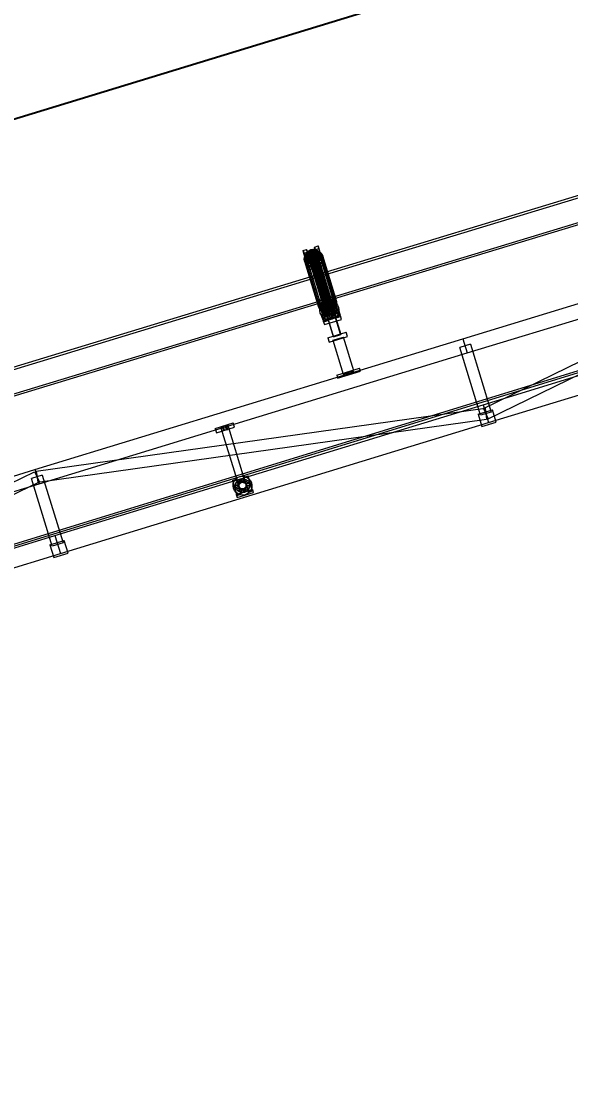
# Model space of a CAD drawing. Header units: millimetres. Extents: x -1970 to 59977, y -50268 to 6837.
# Drawn here: x 20071 to 21544, y -68 to 2776 of the extents above; entities that cross this region are included whole.
import ezdxf

# ---------------------------------------------------------------- set-up
doc = ezdxf.new("R2010")
doc.units = ezdxf.units.MM
doc.layers.add('COTAS_P', color=1, linetype='Continuous', lineweight=0)
doc.layers.add('lateral_C02', color=7, linetype='Continuous', lineweight=0)
doc.dimstyles.new('R19_100', dxfattribs={"dimtxt": 250, "dimasz": 150, "dimexe": 150, "dimexo": 80, "dimgap": 100, "dimtad": 1, "dimtih": 1, "dimtoh": 1, "dimdsep": 46, "dimcen": 0.09, "dimadec": 0, "dimazin": 0, "dimtfac": 1, "dimtdec": 4, "dimtofl": 0, "dimtmove": 0, "dimatfit": 3, "dimfxl": 1, "dimtolj": 1, "dimtzin": 0, "dimarcsym": 0})

# ---------------------------------------------------------------- blocks, each defined once
blk = doc.blocks.new('*D3')
at = {"layer": 'COTAS_P', "color": 0, "lineweight": -2, "transparency": 16777216}
for p, q in [((25334.8, 3271.6), (25051.3, 4199.2)), ((16158.2, 1324.5), (24951.7, 4011.9)), ((16254.4, 496.5), (15970.9, 1424.2))]:
    blk.add_line(p, q, dxfattribs=at)
at = {"layer": 'COTAS_P', "color": 0, "transparency": 16777216}
for points in [[(24944.4, 4035.8), (24959, 3988), (25095.1, 4055.8)], [(16150.9, 1348.5), (16165.5, 1300.6), (16014.7, 1280.7)]]:
    blk.add_solid(points, dxfattribs=at)
at = {"layer": 'Defpoints', "color": 0, "transparency": 16777216}
for p in [(25095.1, 4055.8), (25358.2, 3195.1), (16277.8, 420)]:
    blk.add_point(p, dxfattribs=at)
blk = doc.blocks.new('*D24')
at = {"layer": 'COTAS_P', "color": 0, "lineweight": -2, "transparency": 16777216}
for p, q in [((112.7, -80), (112.7, -2650)), ((59977.3, -80), (59977.3, -2650)), ((262.7, -2500), (59827.3, -2500))]:
    blk.add_line(p, q, dxfattribs=at)
at = {"layer": 'COTAS_P', "color": 0, "transparency": 16777216}
for points in [[(262.7, -2475), (262.7, -2525), (112.7, -2500)], [(59827.3, -2475), (59827.3, -2525), (59977.3, -2500)]]:
    blk.add_solid(points, dxfattribs=at)
at = {"layer": 'Defpoints', "color": 0, "transparency": 16777216}
for p in [(112.7, 0), (59977.3, 0), (59977.3, -2500)]:
    blk.add_point(p, dxfattribs=at)

msp = doc.modelspace()

# ---------------------------------------------------------------- linework, layer by layer
at = {"layer": 'lateral_C02'}
for p, q in [((16335.427, 232.465), (25411.088, 3023.01)), ((16336.897, 227.686), (25412.557, 3018.231)), ((21805.732, 2382.347), (20868.033, 2097.526)), ((20869.777, 2091.785), (21807.476, 2376.606)), ((20888.037, 2031.668), (21825.736, 2316.489)), ((21827.48, 2310.748), (20889.781, 2025.927)), ((21255.102, 1925.435), (22402.707, 2276.154)), ((21309.905, 1738.088), (22401.979, 2270.51)), ((21266.793, 1887.182), (22414.397, 2237.901)), ((21323.051, 1711.122), (22415.126, 2243.544)), ((20826.548, 2161.684), (20836.111, 2164.607)), ((20836.111, 2164.607), (20838.445, 2156.923)), ((20847.635, 2127.014), (20836.111, 2164.607)), ((20839.284, 2159.37), (20843.211, 2162.196)), ((20843.211, 2162.196), (20847.758, 2164.14)), ((20848.005, 2155.387), (20843.211, 2162.196)), ((20843.211, 2162.196), (20845.211, 2155.61)), ((20847.758, 2164.14), (20852.616, 2165.07)), ((20850.159, 2156.308), (20847.758, 2164.14)), ((20847.758, 2164.14), (20849.759, 2157.554)), ((20852.46, 2156.749), (20852.616, 2165.07)), ((20852.616, 2165.07), (20857.454, 2164.923)), ((20852.616, 2165.07), (20854.617, 2158.485)), ((20854.752, 2156.679), (20857.454, 2164.923)), ((20856.878, 2156.104), (20861.942, 2163.708)), ((20857.151, 2171.037), (20866.714, 2173.959)), ((20859.485, 2163.353), (20857.151, 2171.037)), ((20857.151, 2171.037), (20868.674, 2133.444)), ((20857.454, 2164.923), (20861.942, 2163.708)), ((20857.454, 2164.923), (20859.455, 2158.337)), ((20869.048, 2166.276), (20859.485, 2163.353)), ((20871.008, 2125.76), (20859.485, 2163.353)), ((20861.942, 2163.708), (20865.775, 2161.509)), ((20861.942, 2163.708), (20863.943, 2157.123)), ((20866.714, 2173.959), (20869.048, 2166.276)), ((20878.237, 2136.366), (20866.714, 2173.959)), ((20869.048, 2166.276), (20880.571, 2128.683)), ((20828.882, 2154.001), (20826.548, 2161.684)), ((20826.548, 2161.684), (20838.071, 2124.091)), ((20838.445, 2156.923), (20828.882, 2154.001)), ((20840.405, 2116.408), (20828.882, 2154.001)), ((20829.945, 2138.457), (20830.901, 2143.996)), ((20830.696, 2133.055), (20829.945, 2138.457)), ((20829.945, 2138.457), (20867.453, 2014.973)), ((20830.901, 2143.996), (20833.499, 2149.296)), ((20830.901, 2143.996), (20868.409, 2020.512)), ((20833.499, 2149.296), (20837.56, 2153.995)), ((20833.499, 2149.296), (20871.006, 2025.812)), ((20833.588, 2147.747), (20834.303, 2151.891)), ((20843.446, 2148.543), (20833.588, 2147.747)), ((20833.588, 2147.747), (20835.588, 2141.161)), ((20834.149, 2143.707), (20833.588, 2147.747)), ((20843.712, 2146.629), (20834.149, 2143.707)), ((20834.149, 2143.707), (20836.149, 2137.121)), ((20835.949, 2140.045), (20834.149, 2143.707)), ((20834.303, 2151.891), (20836.246, 2155.855)), ((20843.785, 2150.506), (20834.303, 2151.891)), ((20834.303, 2151.891), (20836.303, 2145.305)), ((20834.722, 2124.781), (20880.626, 2138.81)), ((20836.303, 2145.305), (20835.588, 2141.161)), ((20835.588, 2141.161), (20845.447, 2141.957)), ((20835.588, 2141.161), (20836.149, 2137.121)), ((20844.565, 2144.895), (20835.949, 2140.045)), ((20835.949, 2140.045), (20837.949, 2133.459)), ((20838.864, 2137.01), (20835.949, 2140.045)), ((20836.149, 2137.121), (20845.713, 2140.044)), ((20836.149, 2137.121), (20837.949, 2133.459)), ((20836.246, 2155.855), (20839.284, 2159.37)), ((20844.706, 2152.384), (20836.246, 2155.855)), ((20836.246, 2155.855), (20838.246, 2149.269)), ((20838.246, 2149.269), (20836.303, 2145.305)), ((20836.303, 2145.305), (20845.786, 2143.92)), ((20837.56, 2153.995), (20842.81, 2157.772)), ((20837.56, 2153.995), (20875.068, 2030.511)), ((20837.949, 2133.459), (20846.565, 2138.309)), ((20841.284, 2152.784), (20838.246, 2149.269)), ((20838.246, 2149.269), (20846.706, 2145.798)), ((20838.445, 2156.923), (20849.968, 2119.331)), ((20845.946, 2143.457), (20838.864, 2137.01)), ((20838.864, 2137.01), (20840.864, 2130.425)), ((20842.696, 2134.811), (20838.864, 2137.01)), ((20846.145, 2154.049), (20839.284, 2159.37)), ((20839.284, 2159.37), (20841.284, 2152.784)), ((20840.864, 2130.425), (20847.946, 2136.872)), ((20845.211, 2155.61), (20841.284, 2152.784)), ((20841.284, 2152.784), (20848.145, 2147.463)), ((20847.761, 2142.416), (20842.696, 2134.811)), ((20842.696, 2134.811), (20844.697, 2128.225)), ((20847.184, 2133.596), (20842.696, 2134.811)), ((20842.81, 2157.772), (20848.889, 2160.372)), ((20842.81, 2157.772), (20880.317, 2034.288)), ((20843.113, 2149.641), (20843.452, 2151.604)), ((20843.379, 2147.727), (20843.113, 2149.641)), ((20843.113, 2149.641), (20886.622, 2006.4)), ((20844.231, 2145.992), (20843.379, 2147.727)), ((20843.379, 2147.727), (20886.888, 2004.486)), ((20843.785, 2150.506), (20843.446, 2148.543)), ((20845.447, 2141.957), (20843.446, 2148.543)), ((20843.446, 2148.543), (20843.712, 2146.629)), ((20843.452, 2151.604), (20844.372, 2153.482)), ((20843.452, 2151.604), (20886.961, 2008.362)), ((20845.713, 2140.044), (20843.712, 2146.629)), ((20843.712, 2146.629), (20844.565, 2144.895)), ((20844.706, 2152.384), (20843.785, 2150.506)), ((20845.786, 2143.92), (20843.785, 2150.506)), ((20845.612, 2144.555), (20844.231, 2145.992)), ((20844.231, 2145.992), (20887.74, 2002.751)), ((20844.372, 2153.482), (20845.811, 2155.146)), ((20844.372, 2153.482), (20887.881, 2010.24)), ((20846.565, 2138.309), (20844.565, 2144.895)), ((20844.565, 2144.895), (20845.946, 2143.457)), ((20844.697, 2128.225), (20849.761, 2135.83)), ((20846.145, 2154.049), (20844.706, 2152.384)), ((20846.706, 2145.798), (20844.706, 2152.384)), ((20849.759, 2157.554), (20845.211, 2155.61)), ((20845.211, 2155.61), (20850.005, 2148.802)), ((20845.447, 2141.957), (20845.786, 2143.92)), ((20845.713, 2140.044), (20845.447, 2141.957)), ((20847.428, 2143.513), (20845.612, 2144.555)), ((20845.612, 2144.555), (20889.121, 2001.314)), ((20846.565, 2138.309), (20845.713, 2140.044)), ((20845.786, 2143.92), (20846.706, 2145.798)), ((20845.811, 2155.146), (20847.671, 2156.485)), ((20845.811, 2155.146), (20889.32, 2011.905)), ((20847.946, 2136.872), (20845.946, 2143.457)), ((20845.946, 2143.457), (20847.761, 2142.416)), ((20848.005, 2155.387), (20846.145, 2154.049)), ((20848.145, 2147.463), (20846.145, 2154.049)), ((20847.946, 2136.872), (20846.565, 2138.309)), ((20846.706, 2145.798), (20848.145, 2147.463)), ((20849.887, 2141.84), (20847.184, 2133.596)), ((20847.184, 2133.596), (20849.185, 2127.01)), ((20852.022, 2133.449), (20847.184, 2133.596)), ((20849.554, 2142.938), (20847.428, 2143.513)), ((20847.428, 2143.513), (20890.936, 2000.272)), ((20847.671, 2156.485), (20849.825, 2157.406)), ((20847.671, 2156.485), (20891.18, 2013.244)), ((20849.761, 2135.83), (20847.761, 2142.416)), ((20847.761, 2142.416), (20849.887, 2141.84)), ((20849.761, 2135.83), (20847.946, 2136.872)), ((20850.159, 2156.308), (20848.005, 2155.387)), ((20850.005, 2148.802), (20848.005, 2155.387)), ((20848.145, 2147.463), (20850.005, 2148.802)), ((20848.889, 2160.372), (20855.384, 2161.615)), ((20848.889, 2160.372), (20886.397, 2036.888)), ((20849.185, 2127.01), (20851.887, 2135.254)), ((20851.845, 2142.868), (20849.554, 2142.938)), ((20849.554, 2142.938), (20893.062, 1999.696)), ((20854.617, 2158.485), (20849.759, 2157.554)), ((20849.759, 2157.554), (20852.159, 2149.723)), ((20851.887, 2135.254), (20849.761, 2135.83)), ((20849.825, 2157.406), (20852.127, 2157.847)), ((20849.825, 2157.406), (20893.334, 2014.165)), ((20851.887, 2135.254), (20849.887, 2141.84)), ((20849.887, 2141.84), (20852.179, 2141.77)), ((20850.005, 2148.802), (20852.159, 2149.723)), ((20852.46, 2156.749), (20850.159, 2156.308)), ((20852.159, 2149.723), (20850.159, 2156.308)), ((20854.147, 2143.309), (20851.845, 2142.868)), ((20851.845, 2142.868), (20895.354, 1999.627)), ((20854.179, 2135.185), (20851.887, 2135.254)), ((20852.179, 2141.77), (20852.022, 2133.449)), ((20856.881, 2134.379), (20852.022, 2133.449)), ((20852.127, 2157.847), (20854.418, 2157.777)), ((20852.127, 2157.847), (20895.635, 2014.605)), ((20852.159, 2149.723), (20854.46, 2150.163)), ((20852.179, 2141.77), (20854.48, 2142.211)), ((20854.179, 2135.185), (20852.179, 2141.77)), ((20854.752, 2156.679), (20852.46, 2156.749)), ((20854.46, 2150.163), (20852.46, 2156.749)), ((20854.023, 2126.863), (20854.179, 2135.185)), ((20856.301, 2144.23), (20854.147, 2143.309)), ((20854.147, 2143.309), (20897.655, 2000.067)), ((20856.48, 2135.625), (20854.179, 2135.185)), ((20854.418, 2157.777), (20856.544, 2157.201)), ((20854.418, 2157.777), (20897.927, 2014.535)), ((20854.617, 2158.485), (20854.46, 2150.163)), ((20854.46, 2150.163), (20856.752, 2150.093)), ((20854.48, 2142.211), (20856.634, 2143.132)), ((20854.48, 2142.211), (20856.881, 2134.379)), ((20856.48, 2135.625), (20854.48, 2142.211)), ((20859.455, 2158.337), (20854.617, 2158.485)), ((20856.878, 2156.104), (20854.752, 2156.679)), ((20856.752, 2150.093), (20854.752, 2156.679)), ((20855.384, 2161.615), (20861.851, 2161.418)), ((20855.384, 2161.615), (20892.891, 2038.131)), ((20858.161, 2145.568), (20856.301, 2144.23)), ((20856.301, 2144.23), (20899.809, 2000.988)), ((20858.634, 2136.546), (20856.48, 2135.625)), ((20858.881, 2127.793), (20856.48, 2135.625)), ((20856.544, 2157.201), (20858.36, 2156.16)), ((20856.544, 2157.201), (20900.053, 2013.96)), ((20856.634, 2143.132), (20858.494, 2144.471)), ((20856.634, 2143.132), (20861.428, 2136.323)), ((20858.634, 2136.546), (20856.634, 2143.132)), ((20859.455, 2158.337), (20856.752, 2150.093)), ((20856.752, 2150.093), (20858.878, 2149.518)), ((20858.693, 2155.062), (20856.878, 2156.104)), ((20858.878, 2149.518), (20856.878, 2156.104)), ((20861.428, 2136.323), (20856.881, 2134.379)), ((20856.881, 2134.379), (20858.881, 2127.793)), ((20859.6, 2147.233), (20858.161, 2145.568)), ((20858.161, 2145.568), (20901.669, 2002.327)), ((20858.36, 2156.16), (20859.741, 2154.722)), ((20858.36, 2156.16), (20901.868, 2012.918)), ((20858.494, 2144.471), (20859.933, 2146.136)), ((20858.494, 2144.471), (20865.355, 2139.149)), ((20860.494, 2137.885), (20858.494, 2144.471)), ((20860.494, 2137.885), (20858.634, 2136.546)), ((20863.428, 2129.738), (20858.634, 2136.546)), ((20858.693, 2155.062), (20865.775, 2161.509)), ((20860.074, 2153.625), (20858.693, 2155.062)), ((20860.693, 2148.476), (20858.693, 2155.062)), ((20863.943, 2157.123), (20858.878, 2149.518)), ((20858.878, 2149.518), (20860.693, 2148.476)), ((20863.943, 2157.123), (20859.455, 2158.337)), ((20860.52, 2149.111), (20859.6, 2147.233)), ((20859.6, 2147.233), (20903.109, 2003.992)), ((20859.741, 2154.722), (20860.593, 2152.988)), ((20859.741, 2154.722), (20903.249, 2011.481)), ((20859.933, 2146.136), (20860.854, 2148.013)), ((20859.933, 2146.136), (20868.393, 2142.664)), ((20861.934, 2139.55), (20859.933, 2146.136)), ((20860.074, 2153.625), (20868.69, 2158.475)), ((20860.926, 2151.89), (20860.074, 2153.625)), ((20862.074, 2147.039), (20860.074, 2153.625)), ((20861.934, 2139.55), (20860.494, 2137.885)), ((20867.355, 2132.564), (20860.494, 2137.885)), ((20860.859, 2151.074), (20860.52, 2149.111)), ((20860.52, 2149.111), (20904.029, 2005.87)), ((20860.593, 2152.988), (20860.859, 2151.074)), ((20904.102, 2009.746), (20860.593, 2152.988)), ((20867.775, 2154.923), (20860.693, 2148.476)), ((20860.693, 2148.476), (20862.074, 2147.039)), ((20860.854, 2148.013), (20861.192, 2149.976)), ((20860.854, 2148.013), (20870.336, 2146.629)), ((20862.854, 2141.428), (20860.854, 2148.013)), ((20860.859, 2151.074), (20904.368, 2007.832)), ((20870.49, 2154.813), (20860.926, 2151.89)), ((20860.926, 2151.89), (20862.927, 2145.304)), ((20861.192, 2149.976), (20860.926, 2151.89)), ((20861.192, 2149.976), (20871.051, 2150.772)), ((20863.193, 2143.39), (20861.192, 2149.976)), ((20865.355, 2139.149), (20861.428, 2136.323)), ((20861.428, 2136.323), (20863.428, 2129.738)), ((20861.851, 2161.418), (20867.851, 2159.794)), ((20861.851, 2161.418), (20899.359, 2037.934)), ((20862.854, 2141.428), (20861.934, 2139.55)), ((20870.393, 2136.078), (20861.934, 2139.55)), ((20870.69, 2151.889), (20862.074, 2147.039)), ((20862.074, 2147.039), (20862.927, 2145.304)), ((20863.193, 2143.39), (20862.854, 2141.428)), ((20872.336, 2140.043), (20862.854, 2141.428)), ((20862.927, 2145.304), (20872.49, 2148.227)), ((20862.927, 2145.304), (20863.193, 2143.39)), ((20873.052, 2144.186), (20863.193, 2143.39)), ((20867.775, 2154.923), (20863.943, 2157.123)), ((20868.393, 2142.664), (20865.355, 2139.149)), ((20865.355, 2139.149), (20867.355, 2132.564)), ((20865.775, 2161.509), (20868.69, 2158.475)), ((20865.775, 2161.509), (20867.775, 2154.923)), ((20867.355, 2132.564), (20870.393, 2136.078)), ((20870.69, 2151.889), (20867.775, 2154.923)), ((20867.851, 2159.794), (20872.974, 2156.854)), ((20867.851, 2159.794), (20905.359, 2036.31)), ((20870.336, 2146.629), (20868.393, 2142.664)), ((20868.393, 2142.664), (20870.393, 2136.078)), ((20878.237, 2136.366), (20868.674, 2133.444)), ((20868.69, 2158.475), (20870.49, 2154.813)), ((20868.69, 2158.475), (20870.69, 2151.889)), ((20871.051, 2150.772), (20870.336, 2146.629)), ((20870.336, 2146.629), (20872.336, 2140.043)), ((20870.393, 2136.078), (20872.336, 2140.043)), ((20872.49, 2148.227), (20870.49, 2154.813)), ((20870.49, 2154.813), (20871.051, 2150.772)), ((20872.49, 2148.227), (20870.69, 2151.889)), ((20871.051, 2150.772), (20873.052, 2144.186)), ((20872.336, 2140.043), (20873.052, 2144.186)), ((20873.052, 2144.186), (20872.49, 2148.227)), ((20872.974, 2156.854), (20876.872, 2152.798)), ((20872.974, 2156.854), (20910.482, 2033.37)), ((20879.072, 2136.961), (20876.475, 2131.661)), ((20876.872, 2152.798), (20879.278, 2147.902)), ((20876.872, 2152.798), (20914.379, 2029.314)), ((20880.571, 2128.683), (20878.237, 2136.366)), ((20880.028, 2142.501), (20879.072, 2136.961)), ((20879.072, 2136.961), (20916.58, 2013.477)), ((20879.278, 2147.902), (20880.028, 2142.501)), ((20916.785, 2024.418), (20879.278, 2147.902)), ((20880.028, 2142.501), (20917.536, 2019.017)), ((20880.626, 2138.81), (20882.96, 2131.126)), ((20883.027, 2130.978), (20880.626, 2138.81)), ((20833.102, 2128.159), (20830.696, 2133.055)), ((20830.696, 2133.055), (20868.203, 2009.571)), ((20836.999, 2124.103), (20833.102, 2128.159)), ((20833.102, 2128.159), (20870.609, 2004.675)), ((20837.056, 2117.097), (20834.722, 2124.781)), ((20834.722, 2124.781), (20837.123, 2116.949)), ((20842.122, 2121.163), (20836.999, 2124.103)), ((20836.999, 2124.103), (20874.506, 2000.619)), ((20882.96, 2131.126), (20837.056, 2117.097)), ((20839.457, 2109.266), (20837.056, 2117.097)), ((20883.027, 2130.978), (20837.123, 2116.949)), ((20837.123, 2116.949), (20839.457, 2109.266)), ((20837.949, 2133.459), (20840.864, 2130.425)), ((20847.635, 2127.014), (20838.071, 2124.091)), ((20838.071, 2124.091), (20840.405, 2116.408)), ((20839.457, 2109.266), (20885.361, 2123.294)), ((20840.405, 2116.408), (20849.968, 2119.331)), ((20840.864, 2130.425), (20844.697, 2128.225)), ((20848.122, 2119.539), (20842.122, 2121.163)), ((20842.122, 2121.163), (20879.63, 1997.679)), ((20844.697, 2128.225), (20849.185, 2127.01)), ((20849.968, 2119.331), (20847.635, 2127.014)), ((20854.589, 2119.342), (20848.122, 2119.539)), ((20848.122, 2119.539), (20885.629, 1996.055)), ((20849.185, 2127.01), (20854.023, 2126.863)), ((20849.241, 2125.153), (20868.367, 2130.998)), ((20849.315, 2124.909), (20849.241, 2125.153)), ((20908.461, 1931.385), (20849.241, 2125.153)), ((20868.442, 2130.755), (20849.315, 2124.909)), ((20908.536, 1931.142), (20849.315, 2124.909)), ((20852.022, 2133.449), (20854.023, 2126.863)), ((20854.023, 2126.863), (20858.881, 2127.793)), ((20861.084, 2120.586), (20854.589, 2119.342)), ((20854.589, 2119.342), (20892.097, 1995.858)), ((20858.881, 2127.793), (20863.428, 2129.738)), ((20867.163, 2123.185), (20861.084, 2120.586)), ((20861.084, 2120.586), (20898.592, 1997.102)), ((20863.428, 2129.738), (20867.355, 2132.564)), ((20872.413, 2126.963), (20867.163, 2123.185)), ((20867.163, 2123.185), (20904.671, 1999.701)), ((20868.367, 2130.998), (20868.442, 2130.755)), ((20927.588, 1937.231), (20868.367, 2130.998)), ((20868.442, 2130.755), (20927.662, 1936.987)), ((20868.674, 2133.444), (20871.008, 2125.76)), ((20871.008, 2125.76), (20880.571, 2128.683)), ((20876.475, 2131.661), (20872.413, 2126.963)), ((20872.413, 2126.963), (20909.92, 2003.479)), ((20876.475, 2131.661), (20913.982, 2008.177)), ((20882.96, 2131.126), (20885.361, 2123.294)), ((20885.361, 2123.294), (20883.027, 2130.978)), ((20868.033, 2097.526), (19930.334, 1812.705)), ((19932.078, 1806.964), (20869.777, 2091.785)), ((20888.037, 2031.668), (20868.033, 2097.526)), ((20868.033, 2097.526), (20869.777, 2091.785)), ((20869.777, 2091.785), (20889.781, 2025.927)), ((21309.171, 1748.513), (22456.776, 2099.232)), ((21323.785, 1700.696), (22471.389, 2051.415)), ((19950.338, 1746.847), (20888.037, 2031.668)), ((20889.781, 2025.927), (19952.082, 1741.106)), ((20867.39, 2027.224), (20876.953, 2030.147)), ((20869.724, 2019.54), (20867.39, 2027.224)), ((20867.39, 2027.224), (20878.913, 1989.631)), ((20868.409, 2020.512), (20867.453, 2014.973)), ((20871.006, 2025.812), (20868.409, 2020.512)), ((20879.287, 2022.463), (20869.724, 2019.54)), ((20870.399, 2017.494), (20879.963, 2020.416)), ((20875.068, 2030.511), (20871.006, 2025.812)), ((20880.317, 2034.288), (20875.068, 2030.511)), ((20875.144, 2017.431), (20877.087, 2021.395)), ((20876.953, 2030.147), (20879.287, 2022.463)), ((20888.476, 1992.554), (20876.953, 2030.147)), ((20877.087, 2021.395), (20880.126, 2024.91)), ((20885.547, 2017.924), (20877.087, 2021.395)), ((20877.087, 2021.395), (20879.088, 2014.809)), ((20878.63, 2018.96), (20883.747, 2023.178)), ((20879.287, 2022.463), (20890.81, 1984.87)), ((20893.992, 1974.512), (20879.963, 2020.416)), ((20880.126, 2024.91), (20884.052, 2027.736)), ((20886.986, 2019.589), (20880.126, 2024.91)), ((20880.126, 2024.91), (20882.126, 2018.324)), ((20886.397, 2036.888), (20880.317, 2034.288)), ((20886.053, 2021.15), (20882.126, 2018.324)), ((20883.747, 2023.178), (20889.781, 2025.927)), ((20884.052, 2027.736), (20888.6, 2029.68)), ((20888.846, 2020.927), (20884.052, 2027.736)), ((20884.052, 2027.736), (20886.053, 2021.15)), ((20890.6, 2023.094), (20886.053, 2021.15)), ((20886.053, 2021.15), (20890.847, 2014.341)), ((20892.891, 2038.131), (20886.397, 2036.888)), ((20888.846, 2020.927), (20886.986, 2019.589)), ((20887.138, 2017.75), (20891.652, 2019.806)), ((20888.6, 2029.68), (20893.458, 2030.61)), ((20891, 2021.848), (20888.6, 2029.68)), ((20888.6, 2029.68), (20890.6, 2023.094)), ((20891, 2021.848), (20888.846, 2020.927)), ((20890.847, 2014.341), (20888.846, 2020.927)), ((20889.781, 2025.927), (20896.321, 2027.02)), ((20895.458, 2024.024), (20890.6, 2023.094)), ((20890.6, 2023.094), (20893.001, 2015.262)), ((20893.302, 2022.289), (20891, 2021.848)), ((20893.001, 2015.262), (20891, 2021.848)), ((20891.652, 2019.806), (20896.544, 2020.624)), ((20894.574, 2010.243), (20891.652, 2019.806)), ((20899.359, 2037.934), (20892.891, 2038.131)), ((20893.302, 2022.289), (20893.458, 2030.61)), ((20895.593, 2022.219), (20893.302, 2022.289)), ((20895.302, 2015.703), (20893.302, 2022.289)), ((20893.458, 2030.61), (20898.296, 2030.463)), ((20893.458, 2030.61), (20895.458, 2024.024)), ((20895.458, 2024.024), (20895.302, 2015.703)), ((20900.296, 2023.877), (20895.458, 2024.024)), ((20895.593, 2022.219), (20898.296, 2030.463)), ((20897.719, 2021.644), (20895.593, 2022.219)), ((20897.594, 2015.633), (20895.593, 2022.219)), ((20896.321, 2027.02), (20902.921, 2026.384)), ((20896.892, 2010.63), (20896.544, 2020.624)), ((20896.544, 2020.624), (20901.481, 2020.148)), ((20900.296, 2023.877), (20897.594, 2015.633)), ((20897.719, 2021.644), (20902.784, 2029.248)), ((20899.535, 2020.602), (20897.719, 2021.644)), ((20899.72, 2015.058), (20897.719, 2021.644)), ((20897.992, 2036.576), (20907.556, 2039.499)), ((20900.326, 2028.893), (20897.992, 2036.576)), ((20897.992, 2036.576), (20909.516, 1998.983)), ((20898.296, 2030.463), (20902.784, 2029.248)), ((20898.296, 2030.463), (20900.296, 2023.877)), ((20899.23, 2010.405), (20901.481, 2020.148)), ((20905.359, 2036.31), (20899.359, 2037.934)), ((20899.535, 2020.602), (20906.616, 2027.049)), ((20900.916, 2019.164), (20899.535, 2020.602)), ((20901.535, 2014.016), (20899.535, 2020.602)), ((20904.785, 2022.662), (20899.72, 2015.058)), ((20904.785, 2022.662), (20900.296, 2023.877)), ((20909.89, 2031.816), (20900.326, 2028.893)), ((20911.849, 1991.3), (20900.326, 2028.893)), ((20900.916, 2019.164), (20909.532, 2024.015)), ((20901.002, 2026.846), (20910.566, 2029.769)), ((20901.002, 2026.846), (20915.031, 1980.942)), ((20901.481, 2020.148), (20906.127, 2018.411)), ((20908.617, 2020.463), (20901.535, 2014.016)), ((20911.331, 2020.352), (20901.768, 2017.43)), ((20902.784, 2029.248), (20906.616, 2027.049)), ((20902.784, 2029.248), (20904.785, 2022.662)), ((20902.921, 2026.384), (20909.132, 2024.061)), ((20908.617, 2020.463), (20904.785, 2022.662)), ((20910.482, 2033.37), (20905.359, 2036.31)), ((20906.616, 2027.049), (20909.532, 2024.015)), ((20906.616, 2027.049), (20908.617, 2020.463)), ((20907.556, 2039.499), (20909.89, 2031.816)), ((20919.079, 2001.906), (20907.556, 2039.499)), ((20911.532, 2017.429), (20908.617, 2020.463)), ((20909.132, 2024.061), (20914.53, 2020.21)), ((20909.532, 2024.015), (20911.331, 2020.352)), ((20909.532, 2024.015), (20911.532, 2017.429)), ((20909.89, 2031.816), (20921.413, 1994.223)), ((20914.379, 2029.314), (20910.482, 2033.37)), ((20924.594, 1983.865), (20910.566, 2029.769)), ((20913.332, 2013.767), (20911.331, 2020.352)), ((20911.331, 2020.352), (20911.893, 2016.312)), ((20916.785, 2024.418), (20914.379, 2029.314)), ((20914.53, 2020.21), (20918.747, 2015.093)), ((20917.536, 2019.017), (20916.785, 2024.418)), ((20867.453, 2014.973), (20868.203, 2009.571)), ((20868.203, 2009.571), (20870.609, 2004.675)), ((20881.247, 1981.948), (20869.724, 2019.54)), ((20870.399, 2017.494), (20884.428, 1971.59)), ((20870.609, 2004.675), (20874.506, 2000.619)), ((20871.82, 2000.752), (20872.456, 2007.352)), ((20872.914, 1994.212), (20871.82, 2000.752)), ((20872.456, 2007.352), (20874.779, 2013.563)), ((20875.663, 1988.178), (20872.914, 1994.212)), ((20874.429, 2013.287), (20875.144, 2017.431)), ((20884.288, 2014.083), (20874.429, 2013.287)), ((20874.429, 2013.287), (20876.43, 2006.701)), ((20874.991, 2009.246), (20874.429, 2013.287)), ((20874.506, 2000.619), (20879.63, 1997.679)), ((20874.779, 2013.563), (20878.63, 2018.96)), ((20884.554, 2012.169), (20874.991, 2009.246)), ((20874.991, 2009.246), (20876.991, 2002.661)), ((20876.79, 2005.584), (20874.991, 2009.246)), ((20884.627, 2016.046), (20875.144, 2017.431)), ((20875.144, 2017.431), (20877.145, 2010.845)), ((20875.564, 1990.321), (20921.468, 2004.349)), ((20877.145, 2010.845), (20876.43, 2006.701)), ((20876.43, 2006.701), (20886.288, 2007.497)), ((20876.43, 2006.701), (20876.991, 2002.661)), ((20885.406, 2010.434), (20876.79, 2005.584)), ((20876.79, 2005.584), (20878.791, 1998.998)), ((20879.706, 2002.55), (20876.79, 2005.584)), ((20876.991, 2002.661), (20886.554, 2005.583)), ((20876.991, 2002.661), (20878.791, 1998.998)), ((20879.088, 2014.809), (20877.145, 2010.845)), ((20877.145, 2010.845), (20886.627, 2009.46)), ((20923.802, 1996.666), (20877.898, 1982.637)), ((20923.869, 1996.517), (20877.964, 1982.489)), ((20878.216, 2000.975), (20878.692, 2005.912)), ((20888.21, 2001.323), (20878.216, 2000.975)), ((20879.034, 1996.083), (20878.216, 2000.975)), ((20878.692, 2005.912), (20880.43, 2010.557)), ((20888.436, 2003.661), (20878.692, 2005.912)), ((20878.791, 1998.998), (20887.407, 2003.848)), ((20878.791, 1998.998), (20881.706, 1995.964)), ((20888.476, 1992.554), (20878.913, 1989.631)), ((20888.598, 1999.005), (20879.034, 1996.083)), ((20881.091, 1991.569), (20879.034, 1996.083)), ((20882.126, 2018.324), (20879.088, 2014.809)), ((20879.088, 2014.809), (20887.548, 2011.338)), ((20879.63, 1997.679), (20885.629, 1996.055)), ((20886.787, 2008.997), (20879.706, 2002.55)), ((20879.706, 2002.55), (20881.706, 1995.964)), ((20883.538, 2000.351), (20879.706, 2002.55)), ((20880.43, 2010.557), (20883.31, 2014.595)), ((20889.259, 2005.862), (20880.43, 2010.557)), ((20889.572, 1996.867), (20881.091, 1991.569)), ((20884.245, 1987.741), (20881.091, 1991.569)), ((20881.706, 1995.964), (20888.788, 2002.411)), ((20881.706, 1995.964), (20885.538, 1993.765)), ((20882.126, 2018.324), (20888.987, 2013.003)), ((20883.31, 2014.595), (20887.138, 2017.75)), ((20890.623, 2007.774), (20883.31, 2014.595)), ((20888.603, 2007.955), (20883.538, 2000.351)), ((20883.538, 2000.351), (20885.538, 1993.765)), ((20888.026, 1999.136), (20883.538, 2000.351)), ((20891.066, 1995.054), (20884.245, 1987.741)), ((20884.627, 2016.046), (20884.288, 2014.083)), ((20886.288, 2007.497), (20884.288, 2014.083)), ((20884.288, 2014.083), (20884.554, 2012.169)), ((20886.554, 2005.583), (20884.554, 2012.169)), ((20884.554, 2012.169), (20885.406, 2010.434)), ((20885.547, 2017.924), (20884.627, 2016.046)), ((20886.627, 2009.46), (20884.627, 2016.046)), ((20887.407, 2003.848), (20885.406, 2010.434)), ((20885.406, 2010.434), (20886.787, 2008.997)), ((20885.538, 1993.765), (20890.603, 2001.369)), ((20885.538, 1993.765), (20890.026, 1992.55)), ((20886.986, 2019.589), (20885.547, 2017.924)), ((20887.548, 2011.338), (20885.547, 2017.924)), ((20885.629, 1996.055), (20892.097, 1995.858)), ((20886.288, 2007.497), (20886.627, 2009.46)), ((20886.554, 2005.583), (20886.288, 2007.497)), ((20887.407, 2003.848), (20886.554, 2005.583)), ((20886.961, 2008.362), (20886.622, 2006.4)), ((20886.622, 2006.4), (20886.888, 2004.486)), ((20886.627, 2009.46), (20887.548, 2011.338)), ((20888.788, 2002.411), (20886.787, 2008.997)), ((20886.787, 2008.997), (20888.603, 2007.955)), ((20886.888, 2004.486), (20887.74, 2002.751)), ((20887.881, 2010.24), (20886.961, 2008.362)), ((20888.987, 2013.003), (20886.986, 2019.589)), ((20892.436, 2009.269), (20887.138, 2017.75)), ((20888.788, 2002.411), (20887.407, 2003.848)), ((20887.548, 2011.338), (20888.987, 2013.003)), ((20887.74, 2002.751), (20889.121, 2001.314)), ((20889.32, 2011.905), (20887.881, 2010.24)), ((20890.729, 2007.38), (20888.026, 1999.136)), ((20888.026, 1999.136), (20890.026, 1992.55)), ((20892.864, 1998.989), (20888.026, 1999.136)), ((20888.21, 2001.323), (20888.436, 2003.661)), ((20888.598, 1999.005), (20888.21, 2001.323)), ((20892.979, 1993.69), (20888.283, 1984.861)), ((20888.436, 2003.661), (20889.259, 2005.862)), ((20890.81, 1984.87), (20888.476, 1992.554)), ((20889.572, 1996.867), (20888.598, 1999.005)), ((20890.603, 2001.369), (20888.603, 2007.955)), ((20888.603, 2007.955), (20890.729, 2007.38)), ((20890.603, 2001.369), (20888.788, 2002.411)), ((20888.987, 2013.003), (20890.847, 2014.341)), ((20889.121, 2001.314), (20890.936, 2000.272)), ((20889.259, 2005.862), (20890.623, 2007.774)), ((20891.18, 2013.244), (20889.32, 2011.905)), ((20891.066, 1995.054), (20889.572, 1996.867)), ((20889.998, 1990.967), (20909.125, 1996.814)), ((20890.026, 1992.55), (20892.729, 2000.794)), ((20890.026, 1992.55), (20894.864, 1992.403)), ((20909.367, 1996.019), (20890.241, 1990.173)), ((20892.729, 2000.794), (20890.603, 2001.369)), ((20890.623, 2007.774), (20892.436, 2009.269)), ((20892.729, 2000.794), (20890.729, 2007.38)), ((20890.729, 2007.38), (20893.02, 2007.31)), ((20890.847, 2014.341), (20893.001, 2015.262)), ((20890.936, 2000.272), (20893.062, 1999.696)), ((20892.979, 1993.69), (20891.066, 1995.054)), ((20893.334, 2014.165), (20891.18, 2013.244)), ((20892.097, 1995.858), (20898.592, 1997.102)), ((20892.436, 2009.269), (20894.574, 2010.243)), ((20895.021, 2000.724), (20892.729, 2000.794)), ((20893.02, 2007.31), (20892.864, 1998.989)), ((20897.722, 1999.919), (20892.864, 1998.989)), ((20892.864, 1998.989), (20894.864, 1992.403)), ((20895.179, 1992.867), (20892.929, 1983.123)), ((20895.179, 1992.867), (20892.979, 1993.69)), ((20893.001, 2015.262), (20895.302, 2015.703)), ((20893.02, 2007.31), (20895.322, 2007.751)), ((20895.021, 2000.724), (20893.02, 2007.31)), ((20893.062, 1999.696), (20895.354, 1999.627)), ((20895.635, 2014.605), (20893.334, 2014.165)), ((20894.574, 2010.243), (20896.892, 2010.63)), ((20894.864, 1992.403), (20895.021, 2000.724)), ((20894.864, 1992.403), (20899.723, 1993.333)), ((20897.322, 2001.165), (20895.021, 2000.724)), ((20897.518, 1992.641), (20895.179, 1992.867)), ((20895.302, 2015.703), (20897.594, 2015.633)), ((20895.322, 2007.751), (20897.476, 2008.672)), ((20895.322, 2007.751), (20897.722, 1999.919)), ((20897.322, 2001.165), (20895.322, 2007.751)), ((20895.354, 1999.627), (20897.655, 2000.067)), ((20897.927, 2014.535), (20895.635, 2014.605)), ((20896.892, 2010.63), (20899.23, 2010.405)), ((20899.476, 2002.086), (20897.322, 2001.165)), ((20899.723, 1993.333), (20897.322, 2001.165)), ((20897.476, 2008.672), (20899.336, 2010.01)), ((20897.476, 2008.672), (20902.27, 2001.863)), ((20899.476, 2002.086), (20897.476, 2008.672)), ((20899.835, 1993.029), (20897.518, 1992.641)), ((20897.518, 1992.641), (20897.866, 1982.647)), ((20897.594, 2015.633), (20899.72, 2015.058)), ((20897.655, 2000.067), (20899.809, 2000.988)), ((20902.27, 2001.863), (20897.722, 1999.919)), ((20897.722, 1999.919), (20899.723, 1993.333)), ((20900.053, 2013.96), (20897.927, 2014.535)), ((20898.592, 1997.102), (20904.671, 1999.701)), ((20899.23, 2010.405), (20901.431, 2009.582)), ((20899.336, 2010.01), (20900.775, 2011.675)), ((20899.336, 2010.01), (20906.196, 2004.689)), ((20901.336, 2003.424), (20899.336, 2010.01)), ((20901.336, 2003.424), (20899.476, 2002.086)), ((20904.27, 1995.277), (20899.476, 2002.086)), ((20899.72, 2015.058), (20901.535, 2014.016)), ((20899.723, 1993.333), (20904.27, 1995.277)), ((20899.809, 2000.988), (20901.669, 2002.327)), ((20901.973, 1994.003), (20899.835, 1993.029)), ((20899.835, 1993.029), (20902.758, 1983.465)), ((20901.868, 2012.918), (20900.053, 2013.96)), ((20900.775, 2011.675), (20901.695, 2013.553)), ((20900.775, 2011.675), (20909.235, 2008.204)), ((20902.775, 2005.089), (20900.775, 2011.675)), ((20901.768, 2017.43), (20900.916, 2019.164)), ((20902.916, 2012.579), (20900.916, 2019.164)), ((20902.775, 2005.089), (20901.336, 2003.424)), ((20908.197, 1998.103), (20901.336, 2003.424)), ((20901.431, 2009.582), (20906.127, 2018.411)), ((20901.431, 2009.582), (20903.343, 2008.217)), ((20901.535, 2014.016), (20902.916, 2012.579)), ((20901.669, 2002.327), (20903.109, 2003.992)), ((20901.695, 2013.553), (20902.034, 2015.516)), ((20901.695, 2013.553), (20911.178, 2012.168)), ((20903.696, 2006.967), (20901.695, 2013.553)), ((20901.768, 2017.43), (20903.768, 2010.844)), ((20902.034, 2015.516), (20901.768, 2017.43)), ((20903.249, 2011.481), (20901.868, 2012.918)), ((20903.786, 1995.497), (20901.973, 1994.003)), ((20901.973, 1994.003), (20907.271, 1985.522)), ((20902.034, 2015.516), (20911.893, 2016.312)), ((20904.034, 2008.93), (20902.034, 2015.516)), ((20906.196, 2004.689), (20902.27, 2001.863)), ((20902.27, 2001.863), (20904.27, 1995.277)), ((20903.696, 2006.967), (20902.775, 2005.089)), ((20911.235, 2001.618), (20902.775, 2005.089)), ((20911.532, 2017.429), (20902.916, 2012.579)), ((20902.916, 2012.579), (20903.768, 2010.844)), ((20903.109, 2003.992), (20904.029, 2005.87)), ((20904.102, 2009.746), (20903.249, 2011.481)), ((20903.343, 2008.217), (20910.164, 2015.53)), ((20903.343, 2008.217), (20904.838, 2006.404)), ((20904.034, 2008.93), (20903.696, 2006.967)), ((20913.178, 2005.582), (20903.696, 2006.967)), ((20903.768, 2010.844), (20913.332, 2013.767)), ((20903.768, 2010.844), (20904.034, 2008.93)), ((20905.151, 1997.41), (20903.786, 1995.497)), ((20903.786, 1995.497), (20911.099, 1988.676)), ((20904.029, 2005.87), (20904.368, 2007.832)), ((20913.893, 2009.726), (20904.034, 2008.93)), ((20904.368, 2007.832), (20904.102, 2009.746)), ((20904.27, 1995.277), (20908.197, 1998.103)), ((20904.671, 1999.701), (20909.92, 2003.479)), ((20904.838, 2006.404), (20913.319, 2011.702)), ((20904.838, 2006.404), (20905.812, 2004.266)), ((20905.974, 1999.61), (20905.151, 1997.41)), ((20905.151, 1997.41), (20913.98, 1992.714)), ((20915.375, 2007.189), (20905.812, 2004.266)), ((20905.812, 2004.266), (20906.199, 2001.949)), ((20906.199, 2001.949), (20905.974, 1999.61)), ((20905.974, 1999.61), (20915.717, 1997.36)), ((20906.127, 2018.411), (20910.164, 2015.53)), ((20909.235, 2008.204), (20906.196, 2004.689)), ((20906.196, 2004.689), (20908.197, 1998.103)), ((20906.199, 2001.949), (20916.193, 2002.297)), ((20908.197, 1998.103), (20911.235, 2001.618)), ((20909.125, 1996.814), (20909.367, 1996.019)), ((20927.274, 1937.437), (20909.125, 1996.814)), ((20911.178, 2012.168), (20909.235, 2008.204)), ((20909.235, 2008.204), (20911.235, 2001.618)), ((20909.367, 1996.019), (20927.517, 1936.642)), ((20919.079, 2001.906), (20909.516, 1998.983)), ((20909.516, 1998.983), (20911.849, 1991.3)), ((20909.92, 2003.479), (20913.982, 2008.177)), ((20910.164, 2015.53), (20913.319, 2011.702)), ((20913.98, 1992.714), (20911.099, 1988.676)), ((20911.893, 2016.312), (20911.178, 2012.168)), ((20911.178, 2012.168), (20913.178, 2005.582)), ((20911.235, 2001.618), (20913.178, 2005.582)), ((20913.332, 2013.767), (20911.532, 2017.429)), ((20911.849, 1991.3), (20921.413, 1994.223)), ((20911.893, 2016.312), (20913.893, 2009.726)), ((20913.178, 2005.582), (20913.893, 2009.726)), ((20913.319, 2011.702), (20915.375, 2007.189)), ((20913.893, 2009.726), (20913.332, 2013.767)), ((20915.717, 1997.36), (20913.98, 1992.714)), ((20913.982, 2008.177), (20916.58, 2013.477)), ((20915.375, 2007.189), (20916.193, 2002.297)), ((20916.193, 2002.297), (20915.717, 1997.36)), ((20916.58, 2013.477), (20917.536, 2019.017)), ((20918.747, 2015.093), (20921.496, 2009.059)), ((20921.413, 1994.223), (20919.079, 2001.906)), ((20921.953, 1995.919), (20919.63, 1989.709)), ((20921.468, 2004.349), (20923.802, 1996.666)), ((20923.869, 1996.517), (20921.468, 2004.349)), ((20921.496, 2009.059), (20922.589, 2002.519)), ((20922.589, 2002.519), (20921.953, 1995.919)), ((20923.802, 1996.666), (20926.202, 1988.834)), ((20926.202, 1988.834), (20923.869, 1996.517)), ((20877.898, 1982.637), (20875.564, 1990.321)), ((20875.564, 1990.321), (20877.964, 1982.489)), ((20879.88, 1983.061), (20875.663, 1988.178)), ((20880.298, 1974.805), (20877.898, 1982.637)), ((20877.964, 1982.489), (20880.298, 1974.805)), ((20878.913, 1989.631), (20881.247, 1981.948)), ((20885.278, 1979.21), (20879.88, 1983.061)), ((20880.298, 1974.805), (20926.202, 1988.834)), ((20880.975, 1972.626), (20926.879, 1986.654)), ((20880.975, 1972.626), (20883.897, 1963.062)), ((20881.247, 1981.948), (20890.81, 1984.87)), ((20883.897, 1963.062), (20929.802, 1977.091)), ((20888.283, 1984.861), (20884.245, 1987.741)), ((20884.428, 1971.59), (20893.992, 1974.512)), ((20891.488, 1976.887), (20885.278, 1979.21)), ((20892.929, 1983.123), (20888.283, 1984.861)), ((20890.241, 1990.173), (20889.998, 1990.967)), ((20908.148, 1931.59), (20889.998, 1990.967)), ((20908.391, 1930.796), (20890.241, 1990.173)), ((20898.088, 1976.251), (20891.488, 1976.887)), ((20897.866, 1982.647), (20892.929, 1983.123)), ((20913.49, 1982.563), (20894.363, 1976.717)), ((20908.275, 1931.196), (20894.363, 1976.717)), ((20902.758, 1983.465), (20897.866, 1982.647)), ((20904.628, 1977.345), (20898.088, 1976.251)), ((20907.271, 1985.522), (20902.758, 1983.465)), ((20910.662, 1980.094), (20904.628, 1977.345)), ((20911.099, 1988.676), (20907.271, 1985.522)), ((20915.779, 1984.311), (20910.662, 1980.094)), ((20913.49, 1982.563), (20927.402, 1937.041)), ((20915.031, 1980.942), (20924.594, 1983.865)), ((20919.63, 1989.709), (20915.779, 1984.311)), ((20929.802, 1977.091), (20926.879, 1986.654)), ((20893.255, 1927.651), (20941.837, 1942.498)), ((20927.274, 1937.437), (20908.148, 1931.59)), ((20927.402, 1937.041), (20908.275, 1931.196)), ((20908.391, 1930.796), (20927.517, 1936.642)), ((20927.588, 1937.231), (20908.461, 1931.385)), ((20908.536, 1931.142), (20927.662, 1936.987)), ((20927.517, 1936.642), (20927.274, 1937.437)), ((20927.662, 1936.987), (20927.588, 1937.231)), ((20945.345, 1931.022), (20941.837, 1942.498)), ((20107.498, 1574.717), (21255.102, 1925.435)), ((20893.255, 1927.651), (20896.763, 1916.175)), ((20896.763, 1916.175), (20945.345, 1931.022)), ((20906.124, 1921.127), (20934.814, 1929.895)), ((20906.124, 1921.127), (20933.852, 1830.396)), ((20908.148, 1931.59), (20908.391, 1930.796)), ((20908.461, 1931.385), (20908.536, 1931.142)), ((20962.543, 1839.163), (20934.814, 1929.895)), ((21275.293, 1910.693), (21246.602, 1901.925)), ((21255.102, 1925.435), (21266.793, 1887.182)), ((21275.293, 1910.693), (21330.823, 1728.989)), ((20119.188, 1536.463), (21266.793, 1887.182)), ((21302.133, 1720.221), (21246.602, 1901.925)), ((20917.01, 1827.34), (20978.216, 1846.045)), ((20917.01, 1827.34), (20919.348, 1819.689)), ((20919.348, 1819.689), (20980.554, 1838.394)), ((20933.852, 1830.396), (20962.543, 1839.163)), ((20980.554, 1838.394), (20978.216, 1846.045)), ((20111.256, 1570.444), (21314.391, 1739.459)), ((20161.567, 1397.794), (21309.171, 1748.513)), ((21309.171, 1748.513), (21323.785, 1700.696)), ((21309.905, 1738.088), (21323.051, 1711.122)), ((21314.391, 1739.459), (21318.565, 1709.75)), ((20115.429, 1540.736), (21318.565, 1709.75)), ((21295.89, 1723.541), (21334.143, 1735.232)), ((21295.89, 1723.541), (21306.119, 1690.069)), ((21330.823, 1728.989), (21302.133, 1720.221)), ((21344.373, 1701.76), (21334.143, 1735.232)), ((20176.18, 1349.978), (21323.785, 1700.696)), ((20591.406, 1684.96), (20639.223, 1699.573)), ((20591.406, 1684.96), (20594.913, 1673.484)), ((20594.913, 1673.484), (20642.73, 1688.097)), ((20605.751, 1689.344), (20624.878, 1695.189)), ((20605.751, 1689.344), (20649.851, 1545.044)), ((20609.576, 1690.513), (20612.445, 1691.39)), ((20609.576, 1690.513), (20613.084, 1679.037)), ((20612.445, 1691.39), (20618.183, 1693.144)), ((20615.953, 1679.914), (20612.445, 1691.39)), ((20615.953, 1679.914), (20613.084, 1679.037)), ((20615.953, 1679.914), (20621.691, 1681.668)), ((20618.183, 1693.144), (20621.052, 1694.02)), ((20621.691, 1681.668), (20618.183, 1693.144)), ((20624.56, 1682.544), (20621.052, 1694.02)), ((20621.691, 1681.668), (20624.56, 1682.544)), ((20668.977, 1550.889), (20624.878, 1695.189)), ((20642.73, 1688.097), (20639.223, 1699.573)), ((21306.119, 1690.069), (21344.373, 1701.76)), ((18959.893, 1223.998), (20107.498, 1574.717)), ((19014.695, 1036.65), (20106.769, 1569.073)), ((20106.769, 1569.073), (20119.916, 1542.107)), ((20107.498, 1574.717), (20119.188, 1536.463)), ((20111.256, 1570.444), (20115.429, 1540.736)), ((18971.583, 1185.745), (20119.188, 1536.463)), ((19027.842, 1009.685), (20119.916, 1542.107)), ((20127.688, 1559.974), (20098.998, 1551.206)), ((20154.528, 1369.502), (20098.998, 1551.206)), ((20127.688, 1559.974), (20183.218, 1378.27)), ((20637.205, 1545.362), (20648.681, 1548.869)), ((20637.205, 1545.362), (20649.481, 1505.196)), ((20638.998, 1530.825), (20639.634, 1537.425)), ((20639.634, 1537.425), (20641.957, 1543.636)), ((20641.957, 1543.636), (20645.808, 1549.034)), ((20645.808, 1549.034), (20650.925, 1553.251)), ((20645.87, 1535.985), (20647.607, 1540.631)), ((20647.607, 1540.631), (20650.488, 1544.668)), ((20656.436, 1535.935), (20647.607, 1540.631)), ((20660.957, 1508.703), (20648.681, 1548.869)), ((20649.851, 1545.044), (20668.977, 1550.889)), ((20650.488, 1544.668), (20654.316, 1547.823)), ((20657.801, 1537.847), (20650.488, 1544.668)), ((20650.925, 1553.251), (20656.959, 1556)), ((20654.316, 1547.823), (20658.829, 1549.879)), ((20659.614, 1539.342), (20654.316, 1547.823)), ((20656.436, 1535.935), (20657.801, 1537.847)), ((20656.959, 1556), (20663.499, 1557.093)), ((20657.801, 1537.847), (20659.614, 1539.342)), ((20658.829, 1549.879), (20663.721, 1550.697)), ((20661.752, 1540.316), (20658.829, 1549.879)), ((20659.614, 1539.342), (20661.752, 1540.316)), ((20661.752, 1540.316), (20664.069, 1540.703)), ((20663.499, 1557.093), (20670.099, 1556.457)), ((20664.069, 1540.703), (20663.721, 1550.697)), ((20663.721, 1550.697), (20668.659, 1550.221)), ((20664.069, 1540.703), (20666.408, 1540.478)), ((20666.408, 1540.478), (20668.659, 1550.221)), ((20666.408, 1540.478), (20668.609, 1539.655)), ((20667.808, 1554.715), (20679.284, 1558.222)), ((20667.808, 1554.715), (20680.083, 1514.548)), ((20668.609, 1539.655), (20673.304, 1548.484)), ((20668.609, 1539.655), (20670.521, 1538.29)), ((20668.659, 1550.221), (20673.304, 1548.484)), ((20670.099, 1556.457), (20676.309, 1554.134)), ((20670.521, 1538.29), (20677.342, 1545.603)), ((20670.521, 1538.29), (20672.015, 1536.477)), ((20672.015, 1536.477), (20680.496, 1541.775)), ((20672.015, 1536.477), (20672.989, 1534.339)), ((20682.553, 1537.262), (20672.989, 1534.339)), ((20673.304, 1548.484), (20677.342, 1545.603)), ((20676.309, 1554.134), (20681.707, 1550.283)), ((20677.342, 1545.603), (20680.496, 1541.775)), ((20691.559, 1518.056), (20679.284, 1558.222)), ((20680.496, 1541.775), (20682.553, 1537.262)), ((20681.707, 1550.283), (20685.924, 1545.166)), ((20682.553, 1537.262), (20683.371, 1532.37)), ((20685.924, 1545.166), (20688.673, 1539.132)), ((20688.673, 1539.132), (20689.767, 1532.592)), ((20640.091, 1524.285), (20638.998, 1530.825)), ((20642.841, 1518.251), (20640.091, 1524.285)), ((20647.058, 1513.134), (20642.841, 1518.251)), ((20645.394, 1531.048), (20645.87, 1535.985)), ((20655.388, 1531.396), (20645.394, 1531.048)), ((20646.212, 1526.156), (20645.394, 1531.048)), ((20655.613, 1533.734), (20645.87, 1535.985)), ((20655.775, 1529.078), (20646.212, 1526.156)), ((20648.268, 1521.642), (20646.212, 1526.156)), ((20652.455, 1509.283), (20647.058, 1513.134)), ((20647.647, 1507.773), (20691.639, 1521.217)), ((20647.647, 1507.773), (20649.986, 1500.122)), ((20656.749, 1526.94), (20648.268, 1521.642)), ((20651.423, 1517.814), (20648.268, 1521.642)), ((20649.481, 1505.196), (20660.957, 1508.703)), ((20649.986, 1500.122), (20693.977, 1513.566)), ((20658.244, 1525.127), (20651.423, 1517.814)), ((20655.461, 1514.934), (20651.423, 1517.814)), ((20658.666, 1506.96), (20652.455, 1509.283)), ((20655.388, 1531.396), (20655.613, 1533.734)), ((20655.775, 1529.078), (20655.388, 1531.396)), ((20660.156, 1523.763), (20655.461, 1514.934)), ((20660.106, 1513.196), (20655.461, 1514.934)), ((20655.613, 1533.734), (20656.436, 1535.935)), ((20656.749, 1526.94), (20655.775, 1529.078)), ((20658.244, 1525.127), (20656.749, 1526.94)), ((20660.156, 1523.763), (20658.244, 1525.127)), ((20662.357, 1522.94), (20660.106, 1513.196)), ((20665.043, 1512.72), (20660.106, 1513.196)), ((20662.357, 1522.94), (20660.156, 1523.763)), ((20664.696, 1522.714), (20662.357, 1522.94)), ((20667.013, 1523.102), (20664.696, 1522.714)), ((20664.696, 1522.714), (20665.043, 1512.72)), ((20669.935, 1513.538), (20665.043, 1512.72)), ((20669.151, 1524.076), (20667.013, 1523.102)), ((20667.013, 1523.102), (20669.935, 1513.538)), ((20670.964, 1525.57), (20669.151, 1524.076)), ((20669.151, 1524.076), (20674.449, 1515.595)), ((20674.449, 1515.595), (20669.935, 1513.538)), ((20672.328, 1527.483), (20670.964, 1525.57)), ((20670.964, 1525.57), (20678.277, 1518.749)), ((20677.84, 1510.167), (20671.806, 1507.418)), ((20673.152, 1529.683), (20672.328, 1527.483)), ((20672.328, 1527.483), (20681.157, 1522.787)), ((20672.989, 1534.339), (20673.377, 1532.022)), ((20673.377, 1532.022), (20673.152, 1529.683)), ((20673.152, 1529.683), (20682.895, 1527.433)), ((20673.377, 1532.022), (20683.371, 1532.37)), ((20678.277, 1518.749), (20674.449, 1515.595)), ((20682.957, 1514.384), (20677.84, 1510.167)), ((20681.157, 1522.787), (20678.277, 1518.749)), ((20680.083, 1514.548), (20691.559, 1518.056)), ((20682.895, 1527.433), (20681.157, 1522.787)), ((20683.371, 1532.37), (20682.895, 1527.433)), ((20686.808, 1519.782), (20682.957, 1514.384)), ((20689.131, 1525.992), (20686.808, 1519.782)), ((20689.767, 1532.592), (20689.131, 1525.992)), ((20693.977, 1513.566), (20691.639, 1521.217)), ((20665.266, 1506.324), (20658.666, 1506.96)), ((20671.806, 1507.418), (20665.266, 1506.324)), ((19013.962, 1047.076), (20161.567, 1397.794)), ((20161.567, 1397.794), (20176.18, 1349.978)), ((20148.285, 1372.822), (20186.539, 1384.513)), ((20148.285, 1372.822), (20158.514, 1339.351)), ((20183.218, 1378.27), (20154.528, 1369.502)), ((20196.768, 1351.041), (20186.539, 1384.513)), ((19028.575, 999.259), (20176.18, 1349.978)), ((20158.514, 1339.351), (20196.768, 1351.041))]:
    msp.add_line(p, q, dxfattribs=at)

# ---------------------------------------------------------------- dimensions: what is measured, and where the dimension line sits
at = {"layer": 'COTAS_P'}
for p1, p2, distance, picture, middle in [((16277.765, 420), (25358.187, 3195.061), 900, '*D3', (20554.937, 2668.234)), ((112.7, 0), (59977.253, 0), -2500, '*D24', (30044.976, -2500))]:
    dim = msp.add_aligned_dim(p1=p1, p2=p2, distance=distance, text='<> P', dimstyle='R19_100', dxfattribs=at)
    dim.commit()
    dim.dimension.update_dxf_attribs({"geometry": picture, "text_midpoint": middle})

doc.saveas('drawing.dxf')
